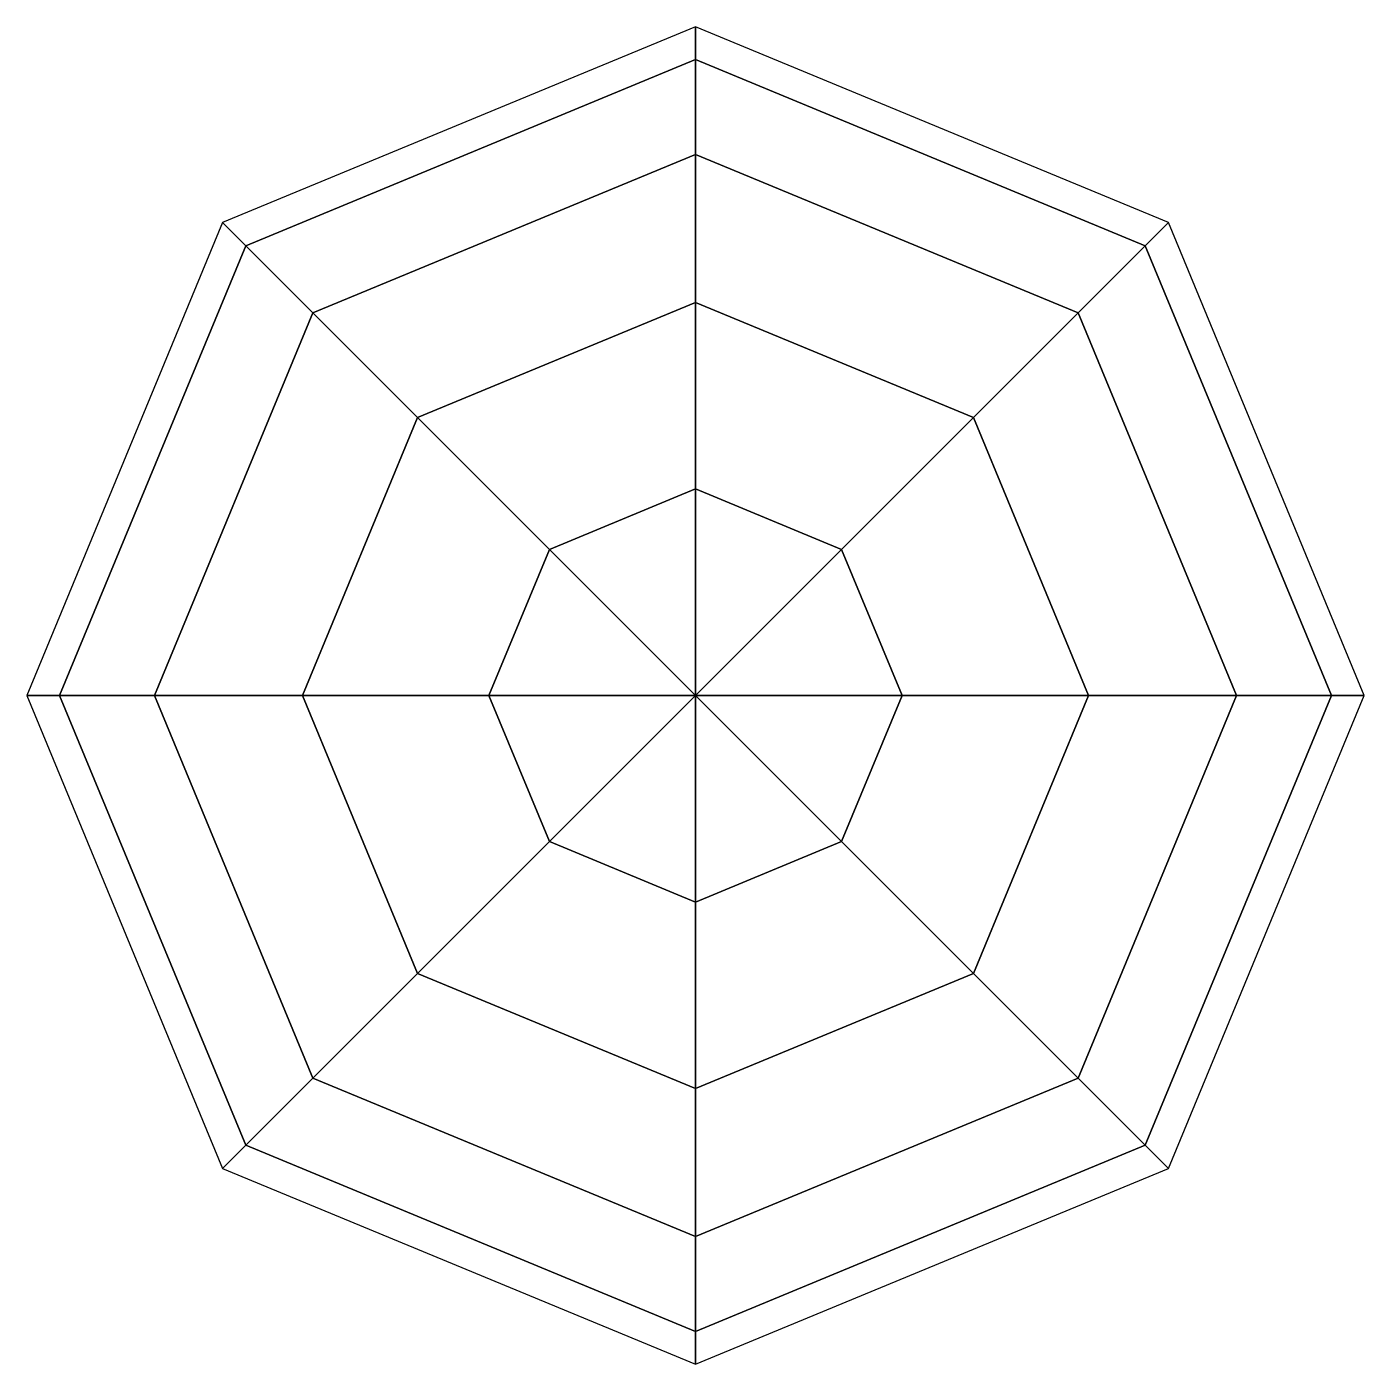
# Model space of a CAD drawing. Extents: x -0.32 to 0.32, y -0.32 to 0.32.
import ezdxf

# ---------------------------------------------------------------- set-up
doc = ezdxf.new("R2010")
doc.units = 0
doc.layers.add('TURRET', color=2, linetype='CONTINUOUS')

msp = doc.modelspace()

# ---------------------------------------------------------------- linework, layer by layer
at = {"layer": 'TURRET'}
for points in [[(0, 0.30434, 2.98889), (0, 0.32, 2.85), (-0.22627, 0.22627, 2.85), (-0.2152, 0.2152, 2.98889)], [(0.2152, 0.2152, 2.98889), (0.22627, 0.22627, 2.85), (0, 0.32, 2.85), (0, 0.30434, 2.98889)], [(0, 0.25889, 3.07809), (0, 0.30434, 2.98889), (-0.2152, 0.2152, 2.98889), (-0.18306, 0.18306, 3.07809)], [(0.18306, 0.18306, 3.07809), (0.2152, 0.2152, 2.98889), (0, 0.30434, 2.98889), (0, 0.25889, 3.07809)], [(0, 0.18809, 3.14889), (0, 0.25889, 3.07809), (-0.18306, 0.18306, 3.07809), (-0.133, 0.133, 3.14889)], [(0.133, 0.133, 3.14889), (0.18306, 0.18306, 3.07809), (0, 0.25889, 3.07809), (0, 0.18809, 3.14889)], [(-0.2152, 0.2152, 2.98889), (-0.22627, 0.22627, 2.85), (-0.32, 0, 2.85), (-0.30434, 0, 2.98889)], [(0.30434, 0, 2.98889), (0.32, 0, 2.85), (0.22627, 0.22627, 2.85), (0.2152, 0.2152, 2.98889)], [(-0.18306, 0.18306, 3.07809), (-0.2152, 0.2152, 2.98889), (-0.30434, 0, 2.98889), (-0.25889, 0, 3.07809)], [(0.25889, 0, 3.07809), (0.30434, 0, 2.98889), (0.2152, 0.2152, 2.98889), (0.18306, 0.18306, 3.07809)], [(0, 0.09889, 3.19434), (0, 0.18809, 3.14889), (-0.133, 0.133, 3.14889), (-0.06992, 0.06992, 3.19434)], [(0.06992, 0.06992, 3.19434), (0.133, 0.133, 3.14889), (0, 0.18809, 3.14889), (0, 0.09889, 3.19434)], [(-0.133, 0.133, 3.14889), (-0.18306, 0.18306, 3.07809), (-0.25889, 0, 3.07809), (-0.18809, 0, 3.14889)], [(0.18809, 0, 3.14889), (0.25889, 0, 3.07809), (0.18306, 0.18306, 3.07809), (0.133, 0.133, 3.14889)], [(-0.06992, 0.06992, 3.19434), (-0.133, 0.133, 3.14889), (-0.18809, 0, 3.14889), (-0.09889, 0, 3.19434)], [(0.09889, 0, 3.19434), (0.18809, 0, 3.14889), (0.133, 0.133, 3.14889), (0.06992, 0.06992, 3.19434)], [(0, 0, 3.21), (0, 0.09889, 3.19434), (-0.06992, 0.06992, 3.19434), (0, 0, 3.21)], [(0, 0, 3.21), (0.06992, 0.06992, 3.19434), (0, 0.09889, 3.19434), (0, 0, 3.21)], [(0, 0, 3.21), (-0.06992, 0.06992, 3.19434), (-0.09889, 0, 3.19434), (0, 0, 3.21)], [(0, 0, 3.21), (0.09889, 0, 3.19434), (0.06992, 0.06992, 3.19434), (0, 0, 3.21)], [(-0.30434, 0, 2.98889), (-0.32, 0, 2.85), (-0.22627, -0.22627, 2.85), (-0.2152, -0.2152, 2.98889)], [(-0.25889, 0, 3.07809), (-0.30434, 0, 2.98889), (-0.2152, -0.2152, 2.98889), (-0.18306, -0.18306, 3.07809)], [(-0.18809, 0, 3.14889), (-0.25889, 0, 3.07809), (-0.18306, -0.18306, 3.07809), (-0.133, -0.133, 3.14889)], [(-0.09889, 0, 3.19434), (-0.18809, 0, 3.14889), (-0.133, -0.133, 3.14889), (-0.06992, -0.06992, 3.19434)], [(0, 0, 3.21), (-0.09889, 0, 3.19434), (-0.06992, -0.06992, 3.19434), (0, 0, 3.21)], [(0, 0, 3.21), (-0.06992, -0.06992, 3.19434), (0, -0.09889, 3.19434), (0, 0, 3.21)], [(0, 0, 3.21), (0, -0.09889, 3.19434), (0.06992, -0.06992, 3.19434), (0, 0, 3.21)], [(0, 0, 3.21), (0.06992, -0.06992, 3.19434), (0.09889, 0, 3.19434), (0, 0, 3.21)], [(0.06992, -0.06992, 3.19434), (0.133, -0.133, 3.14889), (0.18809, 0, 3.14889), (0.09889, 0, 3.19434)], [(0.133, -0.133, 3.14889), (0.18306, -0.18306, 3.07809), (0.25889, 0, 3.07809), (0.18809, 0, 3.14889)], [(0.18306, -0.18306, 3.07809), (0.2152, -0.2152, 2.98889), (0.30434, 0, 2.98889), (0.25889, 0, 3.07809)], [(0.2152, -0.2152, 2.98889), (0.22627, -0.22627, 2.85), (0.32, 0, 2.85), (0.30434, 0, 2.98889)], [(-0.06992, -0.06992, 3.19434), (-0.133, -0.133, 3.14889), (0, -0.18809, 3.14889), (0, -0.09889, 3.19434)], [(0, -0.09889, 3.19434), (0, -0.18809, 3.14889), (0.133, -0.133, 3.14889), (0.06992, -0.06992, 3.19434)], [(-0.133, -0.133, 3.14889), (-0.18306, -0.18306, 3.07809), (0, -0.25889, 3.07809), (0, -0.18809, 3.14889)], [(0, -0.18809, 3.14889), (0, -0.25889, 3.07809), (0.18306, -0.18306, 3.07809), (0.133, -0.133, 3.14889)], [(-0.18306, -0.18306, 3.07809), (-0.2152, -0.2152, 2.98889), (0, -0.30434, 2.98889), (0, -0.25889, 3.07809)], [(0, -0.25889, 3.07809), (0, -0.30434, 2.98889), (0.2152, -0.2152, 2.98889), (0.18306, -0.18306, 3.07809)], [(-0.2152, -0.2152, 2.98889), (-0.22627, -0.22627, 2.85), (0, -0.32, 2.85), (0, -0.30434, 2.98889)], [(0, -0.30434, 2.98889), (0, -0.32, 2.85), (0.22627, -0.22627, 2.85), (0.2152, -0.2152, 2.98889)]]:
    msp.add_3dface(points, dxfattribs=at)

doc.saveas('drawing.dxf')
